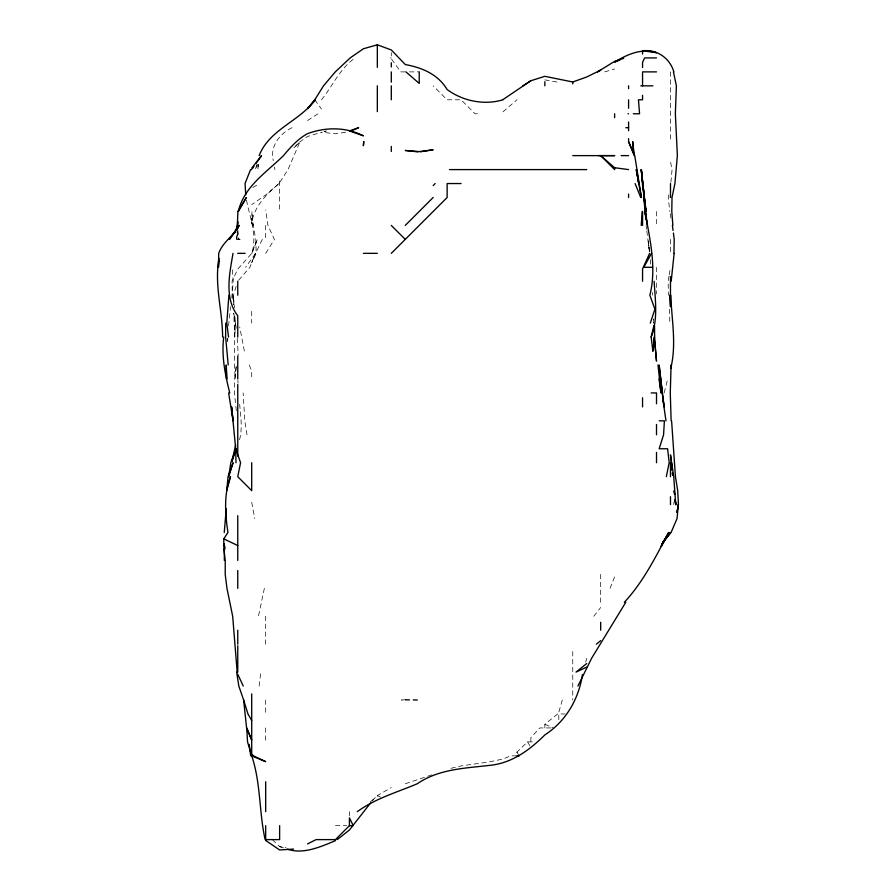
<?xml version="1.0" encoding="UTF-8"?>
<svg xmlns="http://www.w3.org/2000/svg" width="896" height="896" viewBox="0 0 896 896"><rect width="100%" height="100%" fill="white"/><g stroke="black" fill="none" stroke-linecap="round" stroke-linejoin="round"><path stroke-width="0.67" stroke-dasharray="4.48 3.36" d="M227.674 341.275L227.763 338.486M237.754 239.378L236.746 239.378L236.981 232.4M228.547 325.92L230.552 306.634M236.746 239.378L237.238 232.4M225.165 549.259L225.366 546.47M670.914 182.28L672.067 169.59L670.477 161.627M259.146 686.056L260.814 672.101M673.635 504.594L674.005 502.062M231.874 297.752L233.229 281.254L232.142 267.299M669.01 276.181L668.181 281.254L668.326 295.221M669.222 274.915L670.466 267.299M668.662 194.914L668.214 197.501L669.816 211.467M232.277 299.018L232.086 281.254L237.754 269.091L251.798 253.344C257.443 235.514 249.794 217.549 246.49 200.043M264.376 588.347L258.418 616.269M239.546 439.746C242.626 428.198 240.677 416.069 239.669 404.342M664.149 392.93L667.722 378.963M585.715 662.11L586.723 658.37M256.816 164.517L255.382 169.59L257.622 164.517M562.307 700.011L558.802 712.264L558.802 720.765M236.174 286.328L233.453 295.221L233.845 304.987L233.33 295.221L234.528 307.91M251.832 253.344L257.398 239.378L251.709 253.445M610.03 588.347L614.634 576.822M262.293 239.378L255.606 253.344L245.582 267.299M265.675 253.344L274.4 239.378L267.938 225.422L265.675 209.922M321.507 99.792C332.718 85.882 339.954 68.354 355.074 57.915M593.779 616.269L600.678 607.488M372.378 800.867L375.077 797.731L377.339 797.731L377.339 795.57L391.294 787.595M238.627 280.235L249.917 267.299L255.416 253.344L251.709 262.629L256.189 253.344L255.797 239.378L251.709 218.142L253.142 225.422L251.966 211.467L251.709 223.35C253.904 206.562 266.717 193.962 279.037 183.546L288.008 169.59L300.003 141.669L293.586 148.12L300.171 141.669L307.541 136.461L321.507 132.25M450.934 768.32L461.093 765.912L489.003 761.958L502.97 759.035L510.608 755.854L516.925 755.854L516.925 752.091L527.565 741.888L534.475 741.888M370.205 801.998L375.077 797.731M502.97 111.866L516.925 99.792M279.037 183.546L265.675 194.97L251.709 204.658M544.846 727.933L544.846 724.293L557.637 713.978L565.051 713.978M291.984 127.714C279.686 133.739 269.73 146.485 273.28 160.709M307.541 120.523L318.069 113.758M252.829 187.499L259.504 183.546M431.906 774.827L405.261 783.765L402.909 783.765M604.688 71.882L614.634 69.026M326.581 130.973L324.038 131.611L326.581 130.939M345.61 132.25L335.462 133.784L321.507 132.205M390.432 57.915L391.294 57.915M405.261 71.882L400.792 71.882L391.294 58.766L391.294 52.606M409.45 71.882L419.216 71.882M477.389 113.758L475.048 113.758L461.093 99.792L447.138 99.792L433.171 85.837M237.754 231.202L237.754 238.963L240.106 239.378L237.754 238.963L237.418 232.187M550.906 727.933L539.784 727.933L530.88 737.666L530.88 744.654M335.462 825.642L346.629 825.642M272.362 839.608L279.63 846.642L285.97 847.75M544.846 79.878L558.802 82.376M279.63 846.642L283.438 847.885M544.846 724.293L553.325 727.933M377.339 795.57L380.598 797.182M314.776 99.792L321.507 109.088M516.925 752.091L519.198 755.854M527.565 741.888L530.88 747.41M249.234 365.008L251.709 370.866L251.709 378.963M244.339 351.053L239.691 326.939M670.947 218.098L669.984 212.509M251.709 502.298L254.733 518.549M274.445 167.048L274.915 169.59M247.005 434.806L244.798 420.84L243.152 392.93M648.402 243.186L646.755 230.496M646.106 225.422L646.587 229.23M648.782 245.728L647.976 239.378L648.424 243.186M648.95 246.994L649.589 252.067L648.57 244.462L649.477 252.067M237.754 229.902L238.907 239.378M236.32 410.693L234.36 392.93L234.606 378.963L236.354 365.008L235.222 378.963C233.542 357.56 235.301 336.134 234.954 314.754M650.261 259.683L650.765 264.757M236.275 328.205L233.71 312.984L235.39 323.131L234.752 337.086L233.766 313.365M237.216 338.33L238.28 355.242M237.888 380.363L238.056 383.152M227.326 338.486L227.494 341.275M652.613 292.421L652.714 295.221M669.536 309.176L669.838 323.131M670.477 71.882L670.477 141.669M670.477 239.378L670.477 253.344M656.51 211.467L656.51 225.422M656.51 267.299L656.51 293.821M600.678 574.392L600.678 602.302M572.757 651.526L572.757 700.011M349.418 811.686L349.418 815.875M279.63 181.104L279.63 211.467M265.675 225.422L265.675 239.378M265.675 616.269L265.675 645.232M265.675 700.011L265.675 713.978M265.675 727.933L265.675 741.888M251.709 311.338L251.709 323.131M258.294 164.517L257.802 169.59L258.35 164.517M405.261 699.798L401.43 700.011L419.216 700.011L405.261 699.798M653.654 323.131L653.498 318.942L653.654 323.131"/><path stroke-width="1.34" d="M670.499 183.546L670.477 197.501L670.477 196.851M225.702 323.131L225.635 337.086L228.211 365.008M223.754 546.47L223.798 538.866L227.942 532.515C225.176 514.091 223.664 494.368 230.53 476.683L226.71 490.638L228.066 476.683L233.083 462.717L228.715 476.683L230.81 462.717L236.13 448.762L232.008 461.451M673.949 253.344L674.218 239.378L673.389 233.038M237.126 228.211L237.754 221.682L237.63 227.662M225.859 518.549L226.218 511.571M223.72 337.086C221.368 355.936 225.12 374.73 229.768 392.93M237.53 228.211L237.72 225.422L234.539 233.038M641.222 225.422L642.242 211.467M226.262 508.782L224.246 532.515M228.906 295.221L226.8 323.131L228.558 337.086M674.15 253.344L671.182 281.254M219.061 260.949L218.434 267.299L218.714 253.344C222.69 242.021 233.677 235.805 239.243 225.422L229.454 239.378L237.754 228.01L236.578 230.283M653.89 325.674L651.157 337.086L652.87 351.053L654.416 337.086L656.51 361.122L654.293 337.086M652.87 351.053L654.64 337.086L654.528 325.92M670.622 368.178L671.093 365.008L670.275 392.93L671.138 420.84M219.05 258.418C214.077 284.648 222.6 310.834 222.6 337.086M676.95 512.21L677.421 509.667M677.891 507.136L678.362 504.594L677.051 518.549L671.07 532.515L662.592 542.416M676.995 512.21L678.44 504.594L677.69 490.638L675.438 476.683L671.597 420.84M666.322 476.683L669.178 462.717L667.598 448.762L659.154 448.762L663.566 434.806L664.406 420.84L659.221 420.84M224.325 543.928L224.336 560.426M233.016 253.344C229.589 273.56 224.078 298.189 237.754 315.739L237.754 337.086M231.885 461.451L235.682 445.032M582.434 674.632C578.76 699.138 565.79 721.392 544.846 734.91C529.491 750.198 511.403 763.549 489.003 765.442C464.318 768.309 438.592 769.126 417.267 783.765C396.917 792.378 375.379 798.426 357.258 811.686M670.779 368.178C676.715 344.288 671.597 319.469 670.779 295.221M651.157 337.086C658.202 319.346 655.2 299.824 654.125 281.254M650.283 323.131L654.909 309.176L649.858 295.221C656.869 267.758 649.79 238.829 644.941 211.467L647.136 224.157M625.778 602.302L591.685 658.146L577.92 686.056M649.634 253.344L642.555 268.934L642.555 281.254M651.538 253.344L643.798 267.299L652.602 267.299M259.157 155.624C269.326 129.36 299.466 121.43 315.235 99.792L307.541 108.629L314.776 99.792L323.523 85.837L335.294 71.882L350.179 57.915L363.384 48.765L377.339 44.8L391.294 49.952L405.261 64.523C422.206 67.738 437.875 74.122 447.138 89.544C462.739 101.091 484.299 105.482 502.97 99.792M661.797 544.141L669.2 532.515L661.069 546.47L668.606 532.515C655.749 556.83 643.205 581.997 624.344 602.302M252.47 168.515L253.982 166.365M256.245 163.15L261.531 155.624L251.709 168.179M661.875 544.32L670.477 532.515L662.592 542.181M370.574 802.973L349.418 830.01L337.221 839.608M433.171 185.584L435.176 183.546M405.261 225.422L433.171 197.501M391.294 253.344L447.138 197.501L447.138 183.546L461.093 183.546M349.418 825.642L353.259 825.642L349.418 817.846L349.418 825.642L335.462 839.608L316.109 839.608L307.541 843.909M596.366 644.179L600.678 640.629M586.723 663.544L576.038 672.101L586.723 667.106M502.97 99.59L530.88 80.741L544.846 76.317L572.757 81.984L586.723 76.989L600.678 70.123L597.542 71.882L614.634 61.342L623.706 58.341M522.894 85.837L530.88 80.741M350.571 131.174L358.624 127.714L349.418 130.928L363.384 135.834C345.867 126.862 325.786 126.963 307.541 133.638C297.763 138.97 290.55 147.224 283.472 155.624C266.538 172.29 243.757 186.85 238.358 211.467L246.366 197.501L237.899 211.467L237.227 228.133M335.462 840.661C320.6 846.754 303.318 854.717 287.246 849.128M619.819 60.01L614.634 62.104C627.088 54.41 641.771 47.846 656.51 52.707L642.555 50.77C656.992 49.157 669.85 58.094 673.859 71.882M420.482 151.805L433.171 149.789L419.216 151.603L405.261 150.472L417.95 151.861M293.586 849.083L279.63 849.957L265.675 840.47L265.675 825.642M656.51 57.915L644.638 57.915L642.555 62.373L642.555 67.469M656.51 71.882L642.555 71.882L642.555 85.837M640.819 85.837L652.882 85.837M627.973 113.758L628.589 113.758M633.315 113.758L639.576 113.758L638.445 99.792L642.555 99.792L642.555 95.346M625.8 127.714L628.589 127.714M572.757 155.624L614.634 155.624L598.483 155.624M621.186 155.624L628.589 155.624M251.709 169.59L250.555 169.59L245.034 183.546L245.728 194.712M449.434 169.59L586.723 169.59M237.754 253.344L245.123 253.344M363.384 253.344L377.339 253.344M651.168 392.93L656.51 392.93L656.51 403.749M516.925 755.854L519.198 755.854M265.675 839.608L279.63 839.608L279.63 825.642M614.634 167.731L614.634 169.59L600.678 155.646L614.634 167.731L628.589 169.59M236.634 672.101L238.818 686.056L243.634 700.011L246.59 727.933L251.709 740.029L246.725 727.933L247.542 741.888L251.709 755.854L265.675 761.634L253.478 755.854L251.709 753.838L251.709 693.918M223.798 538.866L237.754 545.563M405.922 71.882L419.216 83.406L419.216 71.882M391.294 225.422L405.261 239.378M251.709 720.474L247.968 713.978L243.634 700.011M237.754 674.262L243.253 686.056M628.589 138.566L628.589 141.669L634.749 155.624L641.424 197.501L636.104 169.59M228.637 392.93L233.061 420.84L231.638 406.885L235.704 448.762L240.576 462.717L237.754 476.683L251.709 490.638L251.709 462.717M635.085 183.546L640.741 197.501M628.589 141.669L634.2 155.624L632.744 141.669L633.64 153.093M251.709 755.854C260.882 782.981 259.011 811.966 265.126 839.608M673.445 71.882L676.39 85.837L675.36 113.758L677.365 155.624L674.912 183.546L672.011 197.501L671.798 211.467L672.874 225.422M662.67 398.003L665.986 420.84M638.77 183.546L636.518 169.59L638.736 183.546M672.213 470.333L670.477 454.877L673.725 476.683L675.741 504.594L675.114 499.52M642.958 188.115L646.05 211.467L641.234 169.59L645.781 211.467L641.368 169.59L641.827 176.568M647.17 224.157L643.877 197.501L645.344 213.998M662.178 392.93L664.138 406.885L659.131 365.008L662.178 392.93L660.542 378.963L661.371 387.845M659.03 378.963L660.979 392.93L658 365.008M642.555 185.438L642.006 179.357M672.392 225.422L673.053 230.496M249.245 744.43L250.712 755.854M223.798 548.117L225.221 560.426L225.221 574.392L226.968 588.347L232.68 616.269L237.182 672.101M671.474 462.717L672.202 470.333M645.59 216.541L645.837 219.072M645.938 219.072L645.344 211.467L645.725 218.445M669.637 295.221L670.477 306.734L670.477 276.539M226.957 378.963L226.218 365.008L226.509 378.963M235.704 448.762L236.006 462.717M670.477 462.717L670.477 476.683M670.477 496.686L670.477 504.594M656.51 424.469L656.51 434.806M656.51 452.424L656.51 462.717M642.555 50.691L642.555 54.062M642.555 211.467L642.555 225.422M642.555 397.723L642.555 406.885M628.589 85.837L628.589 88.603M628.589 99.792L628.589 108.315M628.589 121.968L628.589 130.749M628.589 194.062L628.589 197.501M614.634 113.758L614.634 117.667M600.678 622.283L600.678 630.224M572.757 81.984L572.757 83.866M544.846 81.726L544.846 85.837M391.294 62.81L391.294 66.954M391.294 71.882L391.294 82.118M391.294 85.837L391.294 99.792M391.294 146.395L391.294 151.48M377.339 44.8L377.339 67.346M377.339 85.837L377.339 111.608M265.675 781.749L265.675 811.686M237.754 281.254L237.754 295.221M237.754 355.914L237.754 378.963M237.754 384.518L237.754 456.131M237.754 515.704L237.754 560.426M237.754 570.494L237.754 588.347M237.754 630.224L237.754 644.179M237.754 645.781L237.754 672.101M363.765 141.669L363.384 145.589L363.765 141.669M674.61 494.446L674.173 490.638L674.598 494.446M675.774 504.594L675.192 499.52L675.741 504.594M672.694 475.406L672.448 472.875L672.694 475.406"/></g></svg>
